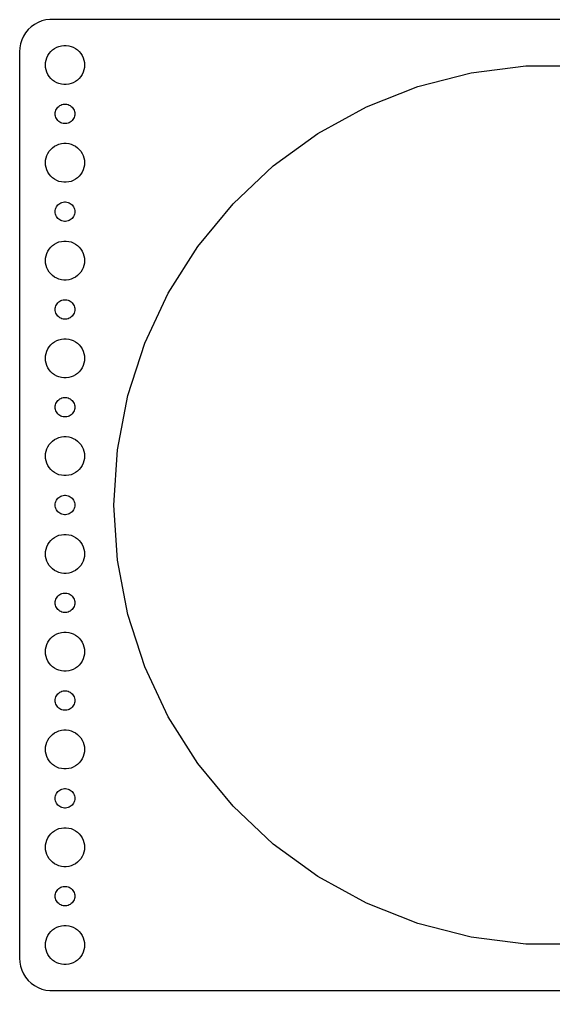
# Model space of a CAD drawing. Header units: metres. Extents: x -82 to 82, y -74 to 74.
# Drawn here: x -82 to 0, y -74.5 to 74.5 of the extents above; entities that cross this region are included whole.
import ezdxf

# ---------------------------------------------------------------- set-up
doc = ezdxf.new("R2010")
doc.units = ezdxf.units.M

msp = doc.modelspace()

# ---------------------------------------------------------------- linework, layer by layer
for p, q in [((-80.1871, 73.3526), (-80.6448, 72.9227)), ((-79.6791, 73.7216), (-80.1871, 73.3526)), ((-79.1289, 74.0241), (-79.6791, 73.7216)), ((-78.5451, 74.2553), (-79.1289, 74.0241)), ((-77.9369, 74.4114), (-78.5451, 74.2553)), ((-77.3139, 74.4901), (-77.9369, 74.4114)), ((77.3139, 74.4901), (-77.3139, 74.4901)), ((-81.3815, 71.9088), (-81.6489, 71.3406)), ((-81.0451, 72.4389), (-81.3815, 71.9088)), ((-80.6448, 72.9227), (-81.0451, 72.4389)), ((-81.9606, 70.1267), (-82, 69.5)), ((-81.8429, 70.7434), (-81.9606, 70.1267)), ((-81.6489, 71.3406), (-81.8429, 70.7434)), ((-76.9123, 69.8115), (-76.6075, 70.033)), ((-76.6075, 70.033), (-76.2773, 70.2145)), ((-76.2773, 70.2145), (-75.927, 70.3532)), ((-75.927, 70.3532), (-75.5621, 70.4469)), ((-75.5621, 70.4469), (-75.1884, 70.4941)), ((-75.1884, 70.4941), (-74.8116, 70.4941)), ((-74.8116, 70.4941), (-74.4379, 70.4469)), ((-74.4379, 70.4469), (-74.073, 70.3532)), ((-74.073, 70.3532), (-73.7227, 70.2145)), ((-73.7227, 70.2145), (-73.3925, 70.033)), ((-73.3925, 70.033), (-73.0877, 69.8115)), ((-82, 69.5), (-82, -69.5)), ((-77.9057, 68.2461), (-77.7893, 68.6044)), ((-77.7893, 68.6044), (-77.6289, 68.9453)), ((-77.6289, 68.9453), (-77.427, 69.2634)), ((-77.427, 69.2634), (-77.1869, 69.5536)), ((-77.1869, 69.5536), (-76.9123, 69.8115)), ((-73.0877, 69.8115), (-72.8131, 69.5536)), ((-72.8131, 69.5536), (-72.573, 69.2634)), ((-72.573, 69.2634), (-72.3711, 68.9453)), ((-72.3711, 68.9453), (-72.2107, 68.6044)), ((-72.2107, 68.6044), (-72.0943, 68.2461)), ((-78, 67.5), (-77.9763, 67.876)), ((-77.9763, 67.124), (-78, 67.5)), ((-77.9763, 67.876), (-77.9057, 68.2461)), ((-77.9057, 66.7539), (-77.9763, 67.124)), ((-72.0943, 68.2461), (-72.0237, 67.876)), ((-72.0237, 67.124), (-72.0943, 66.7539)), ((-72.0237, 67.876), (-72, 67.5)), ((-72, 67.5), (-72.0237, 67.124)), ((-12.6482, 66.3044), (-4.23836, 67.3668)), ((-4.23836, 67.3668), (4.23836, 67.3668)), ((-77.7893, 66.3956), (-77.9057, 66.7539)), ((-77.6289, 66.0547), (-77.7893, 66.3956)), ((-77.427, 65.7366), (-77.6289, 66.0547)), ((-77.1869, 65.4464), (-77.427, 65.7366)), ((-72.573, 65.7366), (-72.8131, 65.4464)), ((-72.3711, 66.0547), (-72.573, 65.7366)), ((-72.2107, 66.3956), (-72.3711, 66.0547)), ((-72.0943, 66.7539), (-72.2107, 66.3956)), ((-20.8586, 64.1963), (-12.6482, 66.3044)), ((-76.9123, 65.1885), (-77.1869, 65.4464)), ((-76.6075, 64.967), (-76.9123, 65.1885)), ((-76.2773, 64.7855), (-76.6075, 64.967)), ((-75.927, 64.6468), (-76.2773, 64.7855)), ((-75.5621, 64.5531), (-75.927, 64.6468)), ((-75.1884, 64.5059), (-75.5621, 64.5531)), ((-74.8116, 64.5059), (-75.1884, 64.5059)), ((-74.4379, 64.5531), (-74.8116, 64.5059)), ((-74.073, 64.6468), (-74.4379, 64.5531)), ((-73.7227, 64.7855), (-74.073, 64.6468)), ((-73.3925, 64.967), (-73.7227, 64.7855)), ((-73.0877, 65.1885), (-73.3925, 64.967)), ((-72.8131, 65.4464), (-73.0877, 65.1885)), ((-28.7401, 61.0758), (-20.8586, 64.1963)), ((-76.0934, 61.0268), (-75.9561, 61.1558)), ((-75.9561, 61.1558), (-75.8037, 61.2665)), ((-75.8037, 61.2665), (-75.6387, 61.3572)), ((-75.6387, 61.3572), (-75.4635, 61.4266)), ((-75.4635, 61.4266), (-75.2811, 61.4734)), ((-75.2811, 61.4734), (-75.0942, 61.497)), ((-75.0942, 61.497), (-74.9058, 61.497)), ((-74.9058, 61.497), (-74.7189, 61.4734)), ((-74.7189, 61.4734), (-74.5365, 61.4266)), ((-74.5365, 61.4266), (-74.3613, 61.3572)), ((-74.3613, 61.3572), (-74.1963, 61.2665)), ((-74.1963, 61.2665), (-74.0439, 61.1558)), ((-74.0439, 61.1558), (-73.9065, 61.0268)), ((-76.5, 60), (-76.4882, 60.188)), ((-76.4882, 59.812), (-76.5, 60)), ((-76.4882, 60.188), (-76.4529, 60.373)), ((-76.4529, 59.627), (-76.4882, 59.812)), ((-76.4529, 60.373), (-76.3947, 60.5522)), ((-76.3947, 59.4478), (-76.4529, 59.627)), ((-76.3947, 60.5522), (-76.3145, 60.7226)), ((-76.3145, 60.7226), (-76.2135, 60.8817)), ((-76.2135, 60.8817), (-76.0934, 61.0268)), ((-73.9065, 61.0268), (-73.7865, 60.8817)), ((-73.7865, 60.8817), (-73.6855, 60.7226)), ((-73.6855, 60.7226), (-73.6053, 60.5522)), ((-73.6053, 60.5522), (-73.5471, 60.373)), ((-73.5471, 59.627), (-73.6053, 59.4478)), ((-73.5471, 60.373), (-73.5118, 60.188)), ((-73.5118, 59.812), (-73.5471, 59.627)), ((-73.5118, 60.188), (-73.5, 60)), ((-73.5, 60), (-73.5118, 59.812)), ((-36.1683, 56.9921), (-28.7401, 61.0758)), ((-76.3145, 59.2774), (-76.3947, 59.4478)), ((-76.2135, 59.1183), (-76.3145, 59.2774)), ((-76.0934, 58.9732), (-76.2135, 59.1183)), ((-75.9561, 58.8442), (-76.0934, 58.9732)), ((-75.8037, 58.7335), (-75.9561, 58.8442)), ((-75.6387, 58.6428), (-75.8037, 58.7335)), ((-75.4635, 58.5734), (-75.6387, 58.6428)), ((-75.2811, 58.5266), (-75.4635, 58.5734)), ((-75.0942, 58.503), (-75.2811, 58.5266)), ((-74.9058, 58.503), (-75.0942, 58.503)), ((-74.7189, 58.5266), (-74.9058, 58.503)), ((-74.5365, 58.5734), (-74.7189, 58.5266)), ((-74.3613, 58.6428), (-74.5365, 58.5734)), ((-74.1963, 58.7335), (-74.3613, 58.6428)), ((-74.0439, 58.8442), (-74.1963, 58.7335)), ((-73.9065, 58.9732), (-74.0439, 58.8442)), ((-73.7865, 59.1183), (-73.9065, 58.9732)), ((-73.6855, 59.2774), (-73.7865, 59.1183)), ((-73.6053, 59.4478), (-73.6855, 59.2774)), ((-43.0261, 52.0096), (-36.1683, 56.9921)), ((-76.6075, 55.033), (-76.2773, 55.2145)), ((-76.2773, 55.2145), (-75.927, 55.3532)), ((-75.927, 55.3532), (-75.5621, 55.4469)), ((-75.5621, 55.4469), (-75.1884, 55.4941)), ((-75.1884, 55.4941), (-74.8116, 55.4941)), ((-74.8116, 55.4941), (-74.4379, 55.4469)), ((-74.4379, 55.4469), (-74.073, 55.3532)), ((-74.073, 55.3532), (-73.7227, 55.2145)), ((-73.7227, 55.2145), (-73.3925, 55.033)), ((-77.7893, 53.6044), (-77.6289, 53.9453)), ((-77.6289, 53.9453), (-77.427, 54.2634)), ((-77.427, 54.2634), (-77.1869, 54.5536)), ((-77.1869, 54.5536), (-76.9123, 54.8115)), ((-76.9123, 54.8115), (-76.6075, 55.033)), ((-73.3925, 55.033), (-73.0877, 54.8115)), ((-73.0877, 54.8115), (-72.8131, 54.5536)), ((-72.8131, 54.5536), (-72.573, 54.2634)), ((-72.573, 54.2634), (-72.3711, 53.9453)), ((-72.3711, 53.9453), (-72.2107, 53.6044)), ((-78, 52.5), (-77.9763, 52.876)), ((-77.9763, 52.124), (-78, 52.5)), ((-77.9763, 52.876), (-77.9057, 53.2461)), ((-77.9057, 53.2461), (-77.7893, 53.6044)), ((-72.2107, 53.6044), (-72.0943, 53.2461)), ((-72.0943, 53.2461), (-72.0237, 52.876)), ((-72.0237, 52.876), (-72, 52.5)), ((-72, 52.5), (-72.0237, 52.124)), ((-77.9057, 51.7539), (-77.9763, 52.124)), ((-77.7893, 51.3956), (-77.9057, 51.7539)), ((-77.6289, 51.0547), (-77.7893, 51.3956)), ((-77.427, 50.7366), (-77.6289, 51.0547)), ((-77.1869, 50.4464), (-77.427, 50.7366)), ((-72.573, 50.7366), (-72.8131, 50.4464)), ((-72.3711, 51.0547), (-72.573, 50.7366)), ((-72.2107, 51.3956), (-72.3711, 51.0547)), ((-72.0943, 51.7539), (-72.2107, 51.3956)), ((-72.0237, 52.124), (-72.0943, 51.7539)), ((-49.2054, 46.2069), (-43.0261, 52.0096)), ((-76.9123, 50.1885), (-77.1869, 50.4464)), ((-76.6075, 49.967), (-76.9123, 50.1885)), ((-76.2773, 49.7855), (-76.6075, 49.967)), ((-75.927, 49.6468), (-76.2773, 49.7855)), ((-75.5621, 49.5531), (-75.927, 49.6468)), ((-75.1884, 49.5059), (-75.5621, 49.5531)), ((-74.8116, 49.5059), (-75.1884, 49.5059)), ((-74.4379, 49.5531), (-74.8116, 49.5059)), ((-74.073, 49.6468), (-74.4379, 49.5531)), ((-73.7227, 49.7855), (-74.073, 49.6468)), ((-73.3925, 49.967), (-73.7227, 49.7855)), ((-73.0877, 50.1885), (-73.3925, 49.967)), ((-72.8131, 50.4464), (-73.0877, 50.1885)), ((-75.9561, 46.1558), (-75.8037, 46.2665)), ((-75.8037, 46.2665), (-75.6387, 46.3572)), ((-75.6387, 46.3572), (-75.4635, 46.4266)), ((-75.4635, 46.4266), (-75.2811, 46.4734)), ((-75.2811, 46.4734), (-75.0942, 46.497)), ((-75.0942, 46.497), (-74.9058, 46.497)), ((-74.9058, 46.497), (-74.7189, 46.4734)), ((-74.7189, 46.4734), (-74.5365, 46.4266)), ((-74.5365, 46.4266), (-74.3613, 46.3572)), ((-74.3613, 46.3572), (-74.1963, 46.2665)), ((-74.1963, 46.2665), (-74.0439, 46.1558)), ((-54.6086, 39.6755), (-49.2054, 46.2069)), ((-76.5, 45), (-76.4882, 45.188)), ((-76.4882, 44.812), (-76.5, 45)), ((-76.4882, 45.188), (-76.4529, 45.373)), ((-76.4529, 44.627), (-76.4882, 44.812)), ((-76.4529, 45.373), (-76.3947, 45.5522)), ((-76.3947, 45.5522), (-76.3145, 45.7226)), ((-76.3145, 45.7226), (-76.2135, 45.8817)), ((-76.2135, 45.8817), (-76.0934, 46.0268)), ((-76.0934, 46.0268), (-75.9561, 46.1558)), ((-74.0439, 46.1558), (-73.9065, 46.0268)), ((-73.9065, 46.0268), (-73.7865, 45.8817)), ((-73.7865, 45.8817), (-73.6855, 45.7226)), ((-73.6855, 45.7226), (-73.6053, 45.5522)), ((-73.6053, 45.5522), (-73.5471, 45.373)), ((-73.5471, 45.373), (-73.5118, 45.188)), ((-73.5118, 44.812), (-73.5471, 44.627)), ((-73.5118, 45.188), (-73.5, 45)), ((-73.5, 45), (-73.5118, 44.812)), ((-76.3947, 44.4478), (-76.4529, 44.627)), ((-76.3145, 44.2774), (-76.3947, 44.4478)), ((-76.2135, 44.1183), (-76.3145, 44.2774)), ((-76.0934, 43.9732), (-76.2135, 44.1183)), ((-75.9561, 43.8442), (-76.0934, 43.9732)), ((-75.8037, 43.7335), (-75.9561, 43.8442)), ((-75.6387, 43.6428), (-75.8037, 43.7335)), ((-75.4635, 43.5734), (-75.6387, 43.6428)), ((-75.2811, 43.5266), (-75.4635, 43.5734)), ((-75.0942, 43.503), (-75.2811, 43.5266)), ((-74.9058, 43.503), (-75.0942, 43.503)), ((-74.7189, 43.5266), (-74.9058, 43.503)), ((-74.5365, 43.5734), (-74.7189, 43.5266)), ((-74.3613, 43.6428), (-74.5365, 43.5734)), ((-74.1963, 43.7335), (-74.3613, 43.6428)), ((-74.0439, 43.8442), (-74.1963, 43.7335)), ((-73.9065, 43.9732), (-74.0439, 43.8442)), ((-73.7865, 44.1183), (-73.9065, 43.9732)), ((-73.6855, 44.2774), (-73.7865, 44.1183)), ((-73.6053, 44.4478), (-73.6855, 44.2774)), ((-73.5471, 44.627), (-73.6053, 44.4478)), ((-76.2773, 40.2145), (-75.927, 40.3532)), ((-75.927, 40.3532), (-75.5621, 40.4469)), ((-75.5621, 40.4469), (-75.1884, 40.4941)), ((-75.1884, 40.4941), (-74.8116, 40.4941)), ((-74.8116, 40.4941), (-74.4379, 40.4469)), ((-74.4379, 40.4469), (-74.073, 40.3532)), ((-74.073, 40.3532), (-73.7227, 40.2145)), ((-77.7893, 38.6044), (-77.6289, 38.9453)), ((-77.6289, 38.9453), (-77.427, 39.2634)), ((-77.427, 39.2634), (-77.1869, 39.5536)), ((-77.1869, 39.5536), (-76.9123, 39.8115)), ((-76.9123, 39.8115), (-76.6075, 40.033)), ((-76.6075, 40.033), (-76.2773, 40.2145)), ((-73.7227, 40.2145), (-73.3925, 40.033)), ((-73.3925, 40.033), (-73.0877, 39.8115)), ((-73.0877, 39.8115), (-72.8131, 39.5536)), ((-72.8131, 39.5536), (-72.573, 39.2634)), ((-72.573, 39.2634), (-72.3711, 38.9453)), ((-72.3711, 38.9453), (-72.2107, 38.6044)), ((-59.1507, 32.5184), (-54.6086, 39.6755)), ((-78, 37.5), (-77.9763, 37.876)), ((-77.9763, 37.124), (-78, 37.5)), ((-77.9763, 37.876), (-77.9057, 38.2461)), ((-77.9057, 38.2461), (-77.7893, 38.6044)), ((-72.2107, 38.6044), (-72.0943, 38.2461)), ((-72.0943, 38.2461), (-72.0237, 37.876)), ((-72.0237, 37.876), (-72, 37.5)), ((-72, 37.5), (-72.0237, 37.124)), ((-77.9057, 36.7539), (-77.9763, 37.124)), ((-77.7893, 36.3956), (-77.9057, 36.7539)), ((-77.6289, 36.0547), (-77.7893, 36.3956)), ((-77.427, 35.7366), (-77.6289, 36.0547)), ((-72.3711, 36.0547), (-72.573, 35.7366)), ((-72.2107, 36.3956), (-72.3711, 36.0547)), ((-72.0943, 36.7539), (-72.2107, 36.3956)), ((-72.0237, 37.124), (-72.0943, 36.7539)), ((-77.1869, 35.4464), (-77.427, 35.7366)), ((-76.9123, 35.1885), (-77.1869, 35.4464)), ((-76.6075, 34.967), (-76.9123, 35.1885)), ((-76.2773, 34.7855), (-76.6075, 34.967)), ((-75.927, 34.6468), (-76.2773, 34.7855)), ((-75.5621, 34.5531), (-75.927, 34.6468)), ((-75.1884, 34.5059), (-75.5621, 34.5531)), ((-74.8116, 34.5059), (-75.1884, 34.5059)), ((-74.4379, 34.5531), (-74.8116, 34.5059)), ((-74.073, 34.6468), (-74.4379, 34.5531)), ((-73.7227, 34.7855), (-74.073, 34.6468)), ((-73.3925, 34.967), (-73.7227, 34.7855)), ((-73.0877, 35.1885), (-73.3925, 34.967)), ((-72.8131, 35.4464), (-73.0877, 35.1885)), ((-72.573, 35.7366), (-72.8131, 35.4464)), ((-75.8037, 31.2665), (-75.6387, 31.3572)), ((-75.6387, 31.3572), (-75.4635, 31.4266)), ((-75.4635, 31.4266), (-75.2811, 31.4734)), ((-75.2811, 31.4734), (-75.0942, 31.497)), ((-75.0942, 31.497), (-74.9058, 31.497)), ((-74.9058, 31.497), (-74.7189, 31.4734)), ((-74.7189, 31.4734), (-74.5365, 31.4266)), ((-74.5365, 31.4266), (-74.3613, 31.3572)), ((-74.3613, 31.3572), (-74.1963, 31.2665)), ((-62.7599, 24.8484), (-59.1507, 32.5184)), ((-76.5, 30), (-76.4882, 30.188)), ((-76.4882, 29.812), (-76.5, 30)), ((-76.4882, 30.188), (-76.4529, 30.373)), ((-76.4529, 29.627), (-76.4882, 29.812)), ((-76.4529, 30.373), (-76.3947, 30.5522)), ((-76.3947, 30.5522), (-76.3145, 30.7226)), ((-76.3145, 30.7226), (-76.2135, 30.8817)), ((-76.2135, 30.8817), (-76.0934, 31.0268)), ((-76.0934, 31.0268), (-75.9561, 31.1558)), ((-75.9561, 31.1558), (-75.8037, 31.2665)), ((-74.1963, 31.2665), (-74.0439, 31.1558)), ((-74.0439, 31.1558), (-73.9065, 31.0268)), ((-73.9065, 31.0268), (-73.7865, 30.8817)), ((-73.7865, 30.8817), (-73.6855, 30.7226)), ((-73.6855, 30.7226), (-73.6053, 30.5522)), ((-73.6053, 30.5522), (-73.5471, 30.373)), ((-73.5471, 30.373), (-73.5118, 30.188)), ((-73.5118, 29.812), (-73.5471, 29.627)), ((-73.5118, 30.188), (-73.5, 30)), ((-73.5, 30), (-73.5118, 29.812)), ((-76.3947, 29.4478), (-76.4529, 29.627)), ((-76.3145, 29.2774), (-76.3947, 29.4478)), ((-76.2135, 29.1183), (-76.3145, 29.2774)), ((-76.0934, 28.9732), (-76.2135, 29.1183)), ((-75.9561, 28.8442), (-76.0934, 28.9732)), ((-75.8037, 28.7335), (-75.9561, 28.8442)), ((-75.6387, 28.6427), (-75.8037, 28.7335)), ((-75.4635, 28.5734), (-75.6387, 28.6427)), ((-75.2811, 28.5266), (-75.4635, 28.5734)), ((-75.0942, 28.503), (-75.2811, 28.5266)), ((-74.9058, 28.503), (-75.0942, 28.503)), ((-74.7189, 28.5266), (-74.9058, 28.503)), ((-74.5365, 28.5734), (-74.7189, 28.5266)), ((-74.3613, 28.6427), (-74.5365, 28.5734)), ((-74.1963, 28.7335), (-74.3613, 28.6427)), ((-74.0439, 28.8442), (-74.1963, 28.7335)), ((-73.9065, 28.9732), (-74.0439, 28.8442)), ((-73.7865, 29.1183), (-73.9065, 28.9732)), ((-73.6855, 29.2774), (-73.7865, 29.1183)), ((-73.6053, 29.4478), (-73.6855, 29.2774)), ((-73.5471, 29.627), (-73.6053, 29.4478)), ((-76.2773, 25.2145), (-75.927, 25.3532)), ((-75.927, 25.3532), (-75.5621, 25.4469)), ((-75.5621, 25.4469), (-75.1884, 25.4941)), ((-75.1884, 25.4941), (-74.8116, 25.4941)), ((-74.8116, 25.4941), (-74.4379, 25.4469)), ((-74.4379, 25.4469), (-74.073, 25.3532)), ((-74.073, 25.3532), (-73.7227, 25.2145)), ((-77.7893, 23.6044), (-77.6289, 23.9453)), ((-77.6289, 23.9453), (-77.427, 24.2634)), ((-77.427, 24.2634), (-77.1869, 24.5536)), ((-77.1869, 24.5536), (-76.9123, 24.8115)), ((-76.9123, 24.8115), (-76.6075, 25.033)), ((-76.6075, 25.033), (-76.2773, 25.2145)), ((-73.7227, 25.2145), (-73.3925, 25.033)), ((-73.3925, 25.033), (-73.0877, 24.8115)), ((-73.0877, 24.8115), (-72.8131, 24.5536)), ((-72.8131, 24.5536), (-72.573, 24.2634)), ((-72.573, 24.2634), (-72.3711, 23.9453)), ((-72.3711, 23.9453), (-72.2107, 23.6044)), ((-65.3794, 16.7866), (-62.7599, 24.8484)), ((-78, 22.5), (-77.9763, 22.876)), ((-77.9763, 22.124), (-78, 22.5)), ((-77.9763, 22.876), (-77.9057, 23.2461)), ((-77.9057, 23.2461), (-77.7893, 23.6044)), ((-72.2107, 23.6044), (-72.0943, 23.2461)), ((-72.0943, 23.2461), (-72.0237, 22.876)), ((-72.0237, 22.876), (-72, 22.5)), ((-72, 22.5), (-72.0237, 22.124)), ((-77.9057, 21.7539), (-77.9763, 22.124)), ((-77.7893, 21.3956), (-77.9057, 21.7539)), ((-77.6289, 21.0547), (-77.7893, 21.3956)), ((-77.427, 20.7366), (-77.6289, 21.0547)), ((-72.3711, 21.0547), (-72.573, 20.7366)), ((-72.2107, 21.3956), (-72.3711, 21.0547)), ((-72.0943, 21.7539), (-72.2107, 21.3956)), ((-72.0237, 22.124), (-72.0943, 21.7539)), ((-77.1869, 20.4464), (-77.427, 20.7366)), ((-76.9123, 20.1884), (-77.1869, 20.4464)), ((-76.6075, 19.967), (-76.9123, 20.1884)), ((-76.2773, 19.7855), (-76.6075, 19.967)), ((-75.927, 19.6468), (-76.2773, 19.7855)), ((-75.5621, 19.5531), (-75.927, 19.6468)), ((-75.1884, 19.5059), (-75.5621, 19.5531)), ((-74.8116, 19.5059), (-75.1884, 19.5059)), ((-74.4379, 19.5531), (-74.8116, 19.5059)), ((-74.073, 19.6468), (-74.4379, 19.5531)), ((-73.7227, 19.7855), (-74.073, 19.6468)), ((-73.3925, 19.967), (-73.7227, 19.7855)), ((-73.0877, 20.1884), (-73.3925, 19.967)), ((-72.8131, 20.4464), (-73.0877, 20.1884)), ((-72.573, 20.7366), (-72.8131, 20.4464)), ((-75.6387, 16.3572), (-75.4635, 16.4266)), ((-75.4635, 16.4266), (-75.2811, 16.4734)), ((-75.2811, 16.4734), (-75.0942, 16.497)), ((-75.0942, 16.497), (-74.9058, 16.497)), ((-74.9058, 16.497), (-74.7189, 16.4734)), ((-74.7189, 16.4734), (-74.5365, 16.4266)), ((-74.5365, 16.4266), (-74.3613, 16.3572)), ((-66.9677, 8.45999), (-65.3794, 16.7866)), ((-76.5, 15), (-76.4882, 15.188)), ((-76.4882, 14.812), (-76.5, 15)), ((-76.4882, 15.188), (-76.4529, 15.373)), ((-76.4529, 15.373), (-76.3947, 15.5522)), ((-76.3947, 15.5522), (-76.3145, 15.7226)), ((-76.3145, 15.7226), (-76.2135, 15.8817)), ((-76.2135, 15.8817), (-76.0934, 16.0268)), ((-76.0934, 16.0268), (-75.9561, 16.1558)), ((-75.9561, 16.1558), (-75.8037, 16.2665)), ((-75.8037, 16.2665), (-75.6387, 16.3572)), ((-74.3613, 16.3572), (-74.1963, 16.2665)), ((-74.1963, 16.2665), (-74.0439, 16.1558)), ((-74.0439, 16.1558), (-73.9065, 16.0268)), ((-73.9065, 16.0268), (-73.7865, 15.8817)), ((-73.7865, 15.8817), (-73.6855, 15.7226)), ((-73.6855, 15.7226), (-73.6053, 15.5522)), ((-73.6053, 15.5522), (-73.5471, 15.373)), ((-73.5471, 15.373), (-73.5118, 15.188)), ((-73.5118, 15.188), (-73.5, 15)), ((-73.5, 15), (-73.5118, 14.812)), ((-76.4529, 14.627), (-76.4882, 14.812)), ((-76.3947, 14.4478), (-76.4529, 14.627)), ((-76.3145, 14.2774), (-76.3947, 14.4478)), ((-76.2135, 14.1183), (-76.3145, 14.2774)), ((-76.0934, 13.9732), (-76.2135, 14.1183)), ((-75.9561, 13.8442), (-76.0934, 13.9732)), ((-75.8037, 13.7335), (-75.9561, 13.8442)), ((-75.6387, 13.6427), (-75.8037, 13.7335)), ((-75.4635, 13.5734), (-75.6387, 13.6427)), ((-75.2811, 13.5266), (-75.4635, 13.5734)), ((-75.0942, 13.5029), (-75.2811, 13.5266)), ((-74.9058, 13.5029), (-75.0942, 13.5029)), ((-74.7189, 13.5266), (-74.9058, 13.5029)), ((-74.5365, 13.5734), (-74.7189, 13.5266)), ((-74.3613, 13.6427), (-74.5365, 13.5734)), ((-74.1963, 13.7335), (-74.3613, 13.6427)), ((-74.0439, 13.8442), (-74.1963, 13.7335)), ((-73.9065, 13.9732), (-74.0439, 13.8442)), ((-73.7865, 14.1183), (-73.9065, 13.9732)), ((-73.6855, 14.2774), (-73.7865, 14.1183)), ((-73.6053, 14.4478), (-73.6855, 14.2774)), ((-73.5471, 14.627), (-73.6053, 14.4478)), ((-73.5118, 14.812), (-73.5471, 14.627)), ((-75.927, 10.3532), (-75.5621, 10.4469)), ((-75.5621, 10.4469), (-75.1884, 10.4941)), ((-75.1884, 10.4941), (-74.8116, 10.4941)), ((-74.8116, 10.4941), (-74.4379, 10.4469)), ((-74.4379, 10.4469), (-74.073, 10.3532)), ((-77.7893, 8.60437), (-77.6289, 8.94525)), ((-77.6289, 8.94525), (-77.427, 9.26335)), ((-77.427, 9.26335), (-77.1869, 9.55363)), ((-77.1869, 9.55363), (-76.9123, 9.81154)), ((-76.9123, 9.81154), (-76.6075, 10.033)), ((-76.6075, 10.033), (-76.2773, 10.2145)), ((-76.2773, 10.2145), (-75.927, 10.3532)), ((-74.073, 10.3532), (-73.7227, 10.2145)), ((-73.7227, 10.2145), (-73.3925, 10.033)), ((-73.3925, 10.033), (-73.0877, 9.81154)), ((-73.0877, 9.81154), (-72.8131, 9.55363)), ((-72.8131, 9.55363), (-72.573, 9.26335)), ((-72.573, 9.26335), (-72.3711, 8.94525)), ((-72.3711, 8.94525), (-72.2107, 8.60437)), ((-78, 7.5), (-77.9763, 7.87599)), ((-77.9763, 7.12399), (-78, 7.5)), ((-77.9763, 7.87599), (-77.9057, 8.24606)), ((-77.9057, 8.24606), (-77.7893, 8.60437)), ((-72.2107, 8.60437), (-72.0943, 8.24606)), ((-72.0943, 8.24606), (-72.0237, 7.87599)), ((-72.0237, 7.87599), (-72, 7.5)), ((-72, 7.5), (-72.0237, 7.12399)), ((-67.5, 0), (-66.9677, 8.45999)), ((-77.9057, 6.75392), (-77.9763, 7.12399)), ((-77.7893, 6.39561), (-77.9057, 6.75392)), ((-77.6289, 6.05473), (-77.7893, 6.39561)), ((-77.427, 5.73663), (-77.6289, 6.05473)), ((-72.3711, 6.05473), (-72.573, 5.73663)), ((-72.2107, 6.39561), (-72.3711, 6.05473)), ((-72.0943, 6.75392), (-72.2107, 6.39561)), ((-72.0237, 7.12399), (-72.0943, 6.75392)), ((-77.1869, 5.44635), (-77.427, 5.73663)), ((-76.9123, 5.18845), (-77.1869, 5.44635)), ((-76.6075, 4.96701), (-76.9123, 5.18845)), ((-76.2773, 4.78551), (-76.6075, 4.96701)), ((-75.927, 4.64682), (-76.2773, 4.78551)), ((-75.5621, 4.55313), (-75.927, 4.64682)), ((-75.1884, 4.50591), (-75.5621, 4.55313)), ((-74.8116, 4.50591), (-75.1884, 4.50591)), ((-74.4379, 4.55313), (-74.8116, 4.50591)), ((-74.073, 4.64682), (-74.4379, 4.55313)), ((-73.7227, 4.78551), (-74.073, 4.64682)), ((-73.3925, 4.96701), (-73.7227, 4.78551)), ((-73.0877, 5.18845), (-73.3925, 4.96701)), ((-72.8131, 5.44635), (-73.0877, 5.18845)), ((-72.573, 5.73663), (-72.8131, 5.44635)), ((-75.2811, 1.47342), (-75.0942, 1.49704)), ((-75.0942, 1.49704), (-74.9058, 1.49704)), ((-74.9058, 1.49704), (-74.7189, 1.47342)), ((-76.5, 0), (-76.4882, 0.18799)), ((-76.4882, -0.18799), (-76.5, 0)), ((-76.4882, 0.18799), (-76.4529, 0.37303)), ((-76.4529, 0.37303), (-76.3947, 0.55219)), ((-76.3947, 0.55219), (-76.3145, 0.72263)), ((-76.3145, 0.72263), (-76.2135, 0.88167)), ((-76.2135, 0.88167), (-76.0934, 1.02681)), ((-76.0934, 1.02681), (-75.9561, 1.15576)), ((-75.9561, 1.15576), (-75.8037, 1.26648)), ((-75.8037, 1.26648), (-75.6387, 1.35724)), ((-75.6387, 1.35724), (-75.4635, 1.42657)), ((-75.4635, 1.42657), (-75.2811, 1.47342)), ((-74.7189, 1.47342), (-74.5365, 1.42657)), ((-74.5365, 1.42657), (-74.3613, 1.35724)), ((-74.3613, 1.35724), (-74.1963, 1.26648)), ((-74.1963, 1.26648), (-74.0439, 1.15576)), ((-74.0439, 1.15576), (-73.9065, 1.02681)), ((-73.9065, 1.02681), (-73.7865, 0.88167)), ((-73.7865, 0.88167), (-73.6855, 0.72263)), ((-73.6855, 0.72263), (-73.6053, 0.55219)), ((-73.6053, 0.55219), (-73.5471, 0.37303)), ((-73.5471, 0.37303), (-73.5118, 0.18799)), ((-73.5118, 0.18799), (-73.5, 0)), ((-73.5, 0), (-73.5118, -0.18799)), ((-66.9677, -8.45999), (-67.5, 0)), ((-76.4529, -0.37303), (-76.4882, -0.18799)), ((-76.3947, -0.55219), (-76.4529, -0.37303)), ((-76.3145, -0.72263), (-76.3947, -0.55219)), ((-76.2135, -0.88167), (-76.3145, -0.72263)), ((-76.0934, -1.02681), (-76.2135, -0.88167)), ((-75.9561, -1.15576), (-76.0934, -1.02681)), ((-75.8037, -1.26648), (-75.9561, -1.15576)), ((-75.6387, -1.35724), (-75.8037, -1.26648)), ((-75.4635, -1.42657), (-75.6387, -1.35724)), ((-75.2811, -1.47342), (-75.4635, -1.42657)), ((-75.0942, -1.49704), (-75.2811, -1.47342)), ((-74.7189, -1.47342), (-74.9058, -1.49704)), ((-74.5365, -1.42657), (-74.7189, -1.47342)), ((-74.3613, -1.35724), (-74.5365, -1.42657)), ((-74.1963, -1.26648), (-74.3613, -1.35724)), ((-74.0439, -1.15576), (-74.1963, -1.26648)), ((-73.9065, -1.02681), (-74.0439, -1.15576)), ((-73.7865, -0.88167), (-73.9065, -1.02681)), ((-73.6855, -0.72263), (-73.7865, -0.88167)), ((-73.6053, -0.55219), (-73.6855, -0.72263)), ((-73.5471, -0.37303), (-73.6053, -0.55219)), ((-73.5118, -0.18799), (-73.5471, -0.37303)), ((-74.9058, -1.49704), (-75.0942, -1.49704)), ((-77.6289, -6.05473), (-77.427, -5.73663)), ((-77.427, -5.73663), (-77.1869, -5.44635)), ((-77.1869, -5.44635), (-76.9123, -5.18845)), ((-76.9123, -5.18845), (-76.6075, -4.96701)), ((-76.6075, -4.96701), (-76.2773, -4.78551)), ((-76.2773, -4.78551), (-75.927, -4.64682)), ((-75.927, -4.64682), (-75.5621, -4.55313)), ((-75.5621, -4.55313), (-75.1884, -4.50591)), ((-75.1884, -4.50591), (-74.8116, -4.50591)), ((-74.8116, -4.50591), (-74.4379, -4.55313)), ((-74.4379, -4.55313), (-74.073, -4.64682)), ((-74.073, -4.64682), (-73.7227, -4.78551)), ((-73.7227, -4.78551), (-73.3925, -4.96701)), ((-73.3925, -4.96701), (-73.0877, -5.18845)), ((-73.0877, -5.18845), (-72.8131, -5.44635)), ((-72.8131, -5.44635), (-72.573, -5.73663)), ((-72.573, -5.73663), (-72.3711, -6.05473)), ((-78, -7.5), (-77.9763, -7.12399)), ((-77.9763, -7.12399), (-77.9057, -6.75392)), ((-77.9057, -6.75392), (-77.7893, -6.39561)), ((-77.7893, -6.39561), (-77.6289, -6.05473)), ((-72.3711, -6.05473), (-72.2107, -6.39561)), ((-72.2107, -6.39561), (-72.0943, -6.75392)), ((-72.0943, -6.75392), (-72.0237, -7.12399)), ((-72.0237, -7.12399), (-72, -7.5)), ((-77.9763, -7.87599), (-78, -7.5)), ((-77.9057, -8.24606), (-77.9763, -7.87599)), ((-77.7893, -8.60437), (-77.9057, -8.24606)), ((-77.6289, -8.94525), (-77.7893, -8.60437)), ((-72.2107, -8.60437), (-72.3711, -8.94525)), ((-72.0943, -8.24606), (-72.2107, -8.60437)), ((-72.0237, -7.87599), (-72.0943, -8.24606)), ((-72, -7.5), (-72.0237, -7.87599)), ((-65.3794, -16.7866), (-66.9677, -8.45999)), ((-77.427, -9.26335), (-77.6289, -8.94525)), ((-77.1869, -9.55363), (-77.427, -9.26335)), ((-76.9123, -9.81154), (-77.1869, -9.55363)), ((-76.6075, -10.033), (-76.9123, -9.81154)), ((-76.2773, -10.2145), (-76.6075, -10.033)), ((-75.927, -10.3532), (-76.2773, -10.2145)), ((-75.5621, -10.4469), (-75.927, -10.3532)), ((-74.073, -10.3532), (-74.4379, -10.4469)), ((-73.7227, -10.2145), (-74.073, -10.3532)), ((-73.3925, -10.033), (-73.7227, -10.2145)), ((-73.0877, -9.81154), (-73.3925, -10.033)), ((-72.8131, -9.55363), (-73.0877, -9.81154)), ((-72.573, -9.26335), (-72.8131, -9.55363)), ((-72.3711, -8.94525), (-72.573, -9.26335)), ((-75.1884, -10.4941), (-75.5621, -10.4469)), ((-74.8116, -10.4941), (-75.1884, -10.4941)), ((-74.4379, -10.4469), (-74.8116, -10.4941)), ((-76.5, -15), (-76.4882, -14.812)), ((-76.4882, -14.812), (-76.4529, -14.627)), ((-76.4529, -14.627), (-76.3947, -14.4478)), ((-76.3947, -14.4478), (-76.3145, -14.2774)), ((-76.3145, -14.2774), (-76.2135, -14.1183)), ((-76.2135, -14.1183), (-76.0934, -13.9732)), ((-76.0934, -13.9732), (-75.9561, -13.8442)), ((-75.9561, -13.8442), (-75.8037, -13.7335)), ((-75.8037, -13.7335), (-75.6387, -13.6427)), ((-75.6387, -13.6427), (-75.4635, -13.5734)), ((-75.4635, -13.5734), (-75.2811, -13.5266)), ((-75.2811, -13.5266), (-75.0942, -13.5029)), ((-75.0942, -13.5029), (-74.9058, -13.5029)), ((-74.9058, -13.5029), (-74.7189, -13.5266)), ((-74.7189, -13.5266), (-74.5365, -13.5734)), ((-74.5365, -13.5734), (-74.3613, -13.6427)), ((-74.3613, -13.6427), (-74.1963, -13.7335)), ((-74.1963, -13.7335), (-74.0439, -13.8442)), ((-74.0439, -13.8442), (-73.9065, -13.9732)), ((-73.9065, -13.9732), (-73.7865, -14.1183)), ((-73.7865, -14.1183), (-73.6855, -14.2774)), ((-73.6855, -14.2774), (-73.6053, -14.4478)), ((-73.6053, -14.4478), (-73.5471, -14.627)), ((-73.5471, -14.627), (-73.5118, -14.812)), ((-73.5118, -14.812), (-73.5, -15)), ((-76.4882, -15.188), (-76.5, -15)), ((-76.4529, -15.373), (-76.4882, -15.188)), ((-76.3947, -15.5522), (-76.4529, -15.373)), ((-76.3145, -15.7226), (-76.3947, -15.5522)), ((-76.2135, -15.8817), (-76.3145, -15.7226)), ((-76.0934, -16.0268), (-76.2135, -15.8817)), ((-75.9561, -16.1558), (-76.0934, -16.0268)), ((-75.8037, -16.2665), (-75.9561, -16.1558)), ((-75.6387, -16.3572), (-75.8037, -16.2665)), ((-75.4635, -16.4266), (-75.6387, -16.3572)), ((-74.3613, -16.3572), (-74.5365, -16.4266)), ((-74.1963, -16.2665), (-74.3613, -16.3572)), ((-74.0439, -16.1558), (-74.1963, -16.2665)), ((-73.9065, -16.0268), (-74.0439, -16.1558)), ((-73.7865, -15.8817), (-73.9065, -16.0268)), ((-73.6855, -15.7226), (-73.7865, -15.8817)), ((-73.6053, -15.5522), (-73.6855, -15.7226)), ((-73.5471, -15.373), (-73.6053, -15.5522)), ((-73.5118, -15.188), (-73.5471, -15.373)), ((-73.5, -15), (-73.5118, -15.188)), ((-75.2811, -16.4734), (-75.4635, -16.4266)), ((-75.0942, -16.497), (-75.2811, -16.4734)), ((-74.9058, -16.497), (-75.0942, -16.497)), ((-74.7189, -16.4734), (-74.9058, -16.497)), ((-74.5365, -16.4266), (-74.7189, -16.4734)), ((-62.7599, -24.8484), (-65.3794, -16.7866)), ((-77.6289, -21.0547), (-77.427, -20.7366)), ((-77.427, -20.7366), (-77.1869, -20.4464)), ((-77.1869, -20.4464), (-76.9123, -20.1884)), ((-76.9123, -20.1884), (-76.6075, -19.967)), ((-76.6075, -19.967), (-76.2773, -19.7855)), ((-76.2773, -19.7855), (-75.927, -19.6468)), ((-75.927, -19.6468), (-75.5621, -19.5531)), ((-75.5621, -19.5531), (-75.1884, -19.5059)), ((-75.1884, -19.5059), (-74.8116, -19.5059)), ((-74.8116, -19.5059), (-74.4379, -19.5531)), ((-74.4379, -19.5531), (-74.073, -19.6468)), ((-74.073, -19.6468), (-73.7227, -19.7855)), ((-73.7227, -19.7855), (-73.3925, -19.967)), ((-73.3925, -19.967), (-73.0877, -20.1884)), ((-73.0877, -20.1884), (-72.8131, -20.4464)), ((-72.8131, -20.4464), (-72.573, -20.7366)), ((-72.573, -20.7366), (-72.3711, -21.0547)), ((-78, -22.5), (-77.9763, -22.124)), ((-77.9763, -22.124), (-77.9057, -21.7539)), ((-77.9057, -21.7539), (-77.7893, -21.3956)), ((-77.7893, -21.3956), (-77.6289, -21.0547)), ((-72.3711, -21.0547), (-72.2107, -21.3956)), ((-72.2107, -21.3956), (-72.0943, -21.7539)), ((-72.0943, -21.7539), (-72.0237, -22.124)), ((-72.0237, -22.124), (-72, -22.5)), ((-77.9763, -22.876), (-78, -22.5)), ((-77.9057, -23.2461), (-77.9763, -22.876)), ((-77.7893, -23.6044), (-77.9057, -23.2461)), ((-77.6289, -23.9453), (-77.7893, -23.6044)), ((-72.2107, -23.6044), (-72.3711, -23.9453)), ((-72.0943, -23.2461), (-72.2107, -23.6044)), ((-72.0237, -22.876), (-72.0943, -23.2461)), ((-72, -22.5), (-72.0237, -22.876)), ((-77.427, -24.2634), (-77.6289, -23.9453)), ((-77.1869, -24.5536), (-77.427, -24.2634)), ((-76.9123, -24.8115), (-77.1869, -24.5536)), ((-76.6075, -25.033), (-76.9123, -24.8115)), ((-76.2773, -25.2145), (-76.6075, -25.033)), ((-75.927, -25.3532), (-76.2773, -25.2145)), ((-73.7227, -25.2145), (-74.073, -25.3532)), ((-73.3925, -25.033), (-73.7227, -25.2145)), ((-73.0877, -24.8115), (-73.3925, -25.033)), ((-72.8131, -24.5536), (-73.0877, -24.8115)), ((-72.573, -24.2634), (-72.8131, -24.5536)), ((-72.3711, -23.9453), (-72.573, -24.2634)), ((-59.1507, -32.5184), (-62.7599, -24.8484)), ((-75.5621, -25.4469), (-75.927, -25.3532)), ((-75.1884, -25.4941), (-75.5621, -25.4469)), ((-74.8116, -25.4941), (-75.1884, -25.4941)), ((-74.4379, -25.4469), (-74.8116, -25.4941)), ((-74.073, -25.3532), (-74.4379, -25.4469)), ((-76.4882, -29.812), (-76.4529, -29.627)), ((-76.4529, -29.627), (-76.3947, -29.4478)), ((-76.3947, -29.4478), (-76.3145, -29.2774)), ((-76.3145, -29.2774), (-76.2135, -29.1183)), ((-76.2135, -29.1183), (-76.0934, -28.9732)), ((-76.0934, -28.9732), (-75.9561, -28.8442)), ((-75.9561, -28.8442), (-75.8037, -28.7335)), ((-75.8037, -28.7335), (-75.6387, -28.6427)), ((-75.6387, -28.6427), (-75.4635, -28.5734)), ((-75.4635, -28.5734), (-75.2811, -28.5266)), ((-75.2811, -28.5266), (-75.0942, -28.503)), ((-75.0942, -28.503), (-74.9058, -28.503)), ((-74.9058, -28.503), (-74.7189, -28.5266)), ((-74.7189, -28.5266), (-74.5365, -28.5734)), ((-74.5365, -28.5734), (-74.3613, -28.6427)), ((-74.3613, -28.6427), (-74.1963, -28.7335)), ((-74.1963, -28.7335), (-74.0439, -28.8442)), ((-74.0439, -28.8442), (-73.9065, -28.9732)), ((-73.9065, -28.9732), (-73.7865, -29.1183)), ((-73.7865, -29.1183), (-73.6855, -29.2774)), ((-73.6855, -29.2774), (-73.6053, -29.4478)), ((-73.6053, -29.4478), (-73.5471, -29.627)), ((-73.5471, -29.627), (-73.5118, -29.812)), ((-76.5, -30), (-76.4882, -29.812)), ((-76.4882, -30.188), (-76.5, -30)), ((-76.4529, -30.373), (-76.4882, -30.188)), ((-76.3947, -30.5522), (-76.4529, -30.373)), ((-76.3145, -30.7226), (-76.3947, -30.5522)), ((-76.2135, -30.8817), (-76.3145, -30.7226)), ((-76.0934, -31.0268), (-76.2135, -30.8817)), ((-75.9561, -31.1558), (-76.0934, -31.0268)), ((-75.8037, -31.2665), (-75.9561, -31.1558)), ((-75.6387, -31.3572), (-75.8037, -31.2665)), ((-74.1963, -31.2665), (-74.3613, -31.3572)), ((-74.0439, -31.1558), (-74.1963, -31.2665)), ((-73.9065, -31.0268), (-74.0439, -31.1558)), ((-73.7865, -30.8817), (-73.9065, -31.0268)), ((-73.6855, -30.7226), (-73.7865, -30.8817)), ((-73.6053, -30.5522), (-73.6855, -30.7226)), ((-73.5471, -30.373), (-73.6053, -30.5522)), ((-73.5118, -30.188), (-73.5471, -30.373)), ((-73.5118, -29.812), (-73.5, -30)), ((-73.5, -30), (-73.5118, -30.188)), ((-75.4635, -31.4266), (-75.6387, -31.3572)), ((-75.2811, -31.4734), (-75.4635, -31.4266)), ((-75.0942, -31.497), (-75.2811, -31.4734)), ((-74.9058, -31.497), (-75.0942, -31.497)), ((-74.7189, -31.4734), (-74.9058, -31.497)), ((-74.5365, -31.4266), (-74.7189, -31.4734)), ((-74.3613, -31.3572), (-74.5365, -31.4266)), ((-54.6086, -39.6755), (-59.1507, -32.5184)), ((-77.6289, -36.0547), (-77.427, -35.7366)), ((-77.427, -35.7366), (-77.1869, -35.4464)), ((-77.1869, -35.4464), (-76.9123, -35.1885)), ((-76.9123, -35.1885), (-76.6075, -34.967)), ((-76.6075, -34.967), (-76.2773, -34.7855)), ((-76.2773, -34.7855), (-75.927, -34.6468)), ((-75.927, -34.6468), (-75.5621, -34.5531)), ((-75.5621, -34.5531), (-75.1884, -34.5059)), ((-75.1884, -34.5059), (-74.8116, -34.5059)), ((-74.8116, -34.5059), (-74.4379, -34.5531)), ((-74.4379, -34.5531), (-74.073, -34.6468)), ((-74.073, -34.6468), (-73.7227, -34.7855)), ((-73.7227, -34.7855), (-73.3925, -34.967)), ((-73.3925, -34.967), (-73.0877, -35.1885)), ((-73.0877, -35.1885), (-72.8131, -35.4464)), ((-72.8131, -35.4464), (-72.573, -35.7366)), ((-72.573, -35.7366), (-72.3711, -36.0547)), ((-78, -37.5), (-77.9763, -37.124)), ((-77.9763, -37.124), (-77.9057, -36.7539)), ((-77.9057, -36.7539), (-77.7893, -36.3956)), ((-77.7893, -36.3956), (-77.6289, -36.0547)), ((-72.3711, -36.0547), (-72.2107, -36.3956)), ((-72.2107, -36.3956), (-72.0943, -36.7539)), ((-72.0943, -36.7539), (-72.0237, -37.124)), ((-72.0237, -37.124), (-72, -37.5)), ((-77.9763, -37.876), (-78, -37.5)), ((-77.9057, -38.2461), (-77.9763, -37.876)), ((-77.7893, -38.6044), (-77.9057, -38.2461)), ((-77.6289, -38.9453), (-77.7893, -38.6044)), ((-72.2107, -38.6044), (-72.3711, -38.9453)), ((-72.0943, -38.2461), (-72.2107, -38.6044)), ((-72.0237, -37.876), (-72.0943, -38.2461)), ((-72, -37.5), (-72.0237, -37.876)), ((-77.427, -39.2634), (-77.6289, -38.9453)), ((-77.1869, -39.5536), (-77.427, -39.2634)), ((-76.9123, -39.8115), (-77.1869, -39.5536)), ((-76.6075, -40.033), (-76.9123, -39.8115)), ((-76.2773, -40.2145), (-76.6075, -40.033)), ((-75.927, -40.3532), (-76.2773, -40.2145)), ((-73.7227, -40.2145), (-74.073, -40.3532)), ((-73.3925, -40.033), (-73.7227, -40.2145)), ((-73.0877, -39.8115), (-73.3925, -40.033)), ((-72.8131, -39.5536), (-73.0877, -39.8115)), ((-72.573, -39.2634), (-72.8131, -39.5536)), ((-72.3711, -38.9453), (-72.573, -39.2634)), ((-49.2054, -46.2069), (-54.6086, -39.6755)), ((-75.5621, -40.4469), (-75.927, -40.3532)), ((-75.1884, -40.4941), (-75.5621, -40.4469)), ((-74.8116, -40.4941), (-75.1884, -40.4941)), ((-74.4379, -40.4469), (-74.8116, -40.4941)), ((-74.073, -40.3532), (-74.4379, -40.4469)), ((-76.4882, -44.812), (-76.4529, -44.627)), ((-76.4529, -44.627), (-76.3947, -44.4478)), ((-76.3947, -44.4478), (-76.3145, -44.2774)), ((-76.3145, -44.2774), (-76.2135, -44.1183)), ((-76.2135, -44.1183), (-76.0934, -43.9732)), ((-76.0934, -43.9732), (-75.9561, -43.8442)), ((-75.9561, -43.8442), (-75.8037, -43.7335)), ((-75.8037, -43.7335), (-75.6387, -43.6428)), ((-75.6387, -43.6428), (-75.4635, -43.5734)), ((-75.4635, -43.5734), (-75.2811, -43.5266)), ((-75.2811, -43.5266), (-75.0942, -43.503)), ((-75.0942, -43.503), (-74.9058, -43.503)), ((-74.9058, -43.503), (-74.7189, -43.5266)), ((-74.7189, -43.5266), (-74.5365, -43.5734)), ((-74.5365, -43.5734), (-74.3613, -43.6428)), ((-74.3613, -43.6428), (-74.1963, -43.7335)), ((-74.1963, -43.7335), (-74.0439, -43.8442)), ((-74.0439, -43.8442), (-73.9065, -43.9732)), ((-73.9065, -43.9732), (-73.7865, -44.1183)), ((-73.7865, -44.1183), (-73.6855, -44.2774)), ((-73.6855, -44.2774), (-73.6053, -44.4478)), ((-73.6053, -44.4478), (-73.5471, -44.627)), ((-73.5471, -44.627), (-73.5118, -44.812)), ((-76.5, -45), (-76.4882, -44.812)), ((-76.4882, -45.188), (-76.5, -45)), ((-76.4529, -45.373), (-76.4882, -45.188)), ((-76.3947, -45.5522), (-76.4529, -45.373)), ((-76.3145, -45.7226), (-76.3947, -45.5522)), ((-76.2135, -45.8817), (-76.3145, -45.7226)), ((-76.0934, -46.0268), (-76.2135, -45.8817)), ((-75.9561, -46.1558), (-76.0934, -46.0268)), ((-75.8037, -46.2665), (-75.9561, -46.1558)), ((-74.0439, -46.1558), (-74.1963, -46.2665)), ((-73.9065, -46.0268), (-74.0439, -46.1558)), ((-73.7865, -45.8817), (-73.9065, -46.0268)), ((-73.6855, -45.7226), (-73.7865, -45.8817)), ((-73.6053, -45.5522), (-73.6855, -45.7226)), ((-73.5471, -45.373), (-73.6053, -45.5522)), ((-73.5118, -45.188), (-73.5471, -45.373)), ((-73.5118, -44.812), (-73.5, -45)), ((-73.5, -45), (-73.5118, -45.188)), ((-75.6387, -46.3572), (-75.8037, -46.2665)), ((-75.4635, -46.4266), (-75.6387, -46.3572)), ((-75.2811, -46.4734), (-75.4635, -46.4266)), ((-75.0942, -46.497), (-75.2811, -46.4734)), ((-74.9058, -46.497), (-75.0942, -46.497)), ((-74.7189, -46.4734), (-74.9058, -46.497)), ((-74.5365, -46.4266), (-74.7189, -46.4734)), ((-74.3613, -46.3572), (-74.5365, -46.4266)), ((-74.1963, -46.2665), (-74.3613, -46.3572)), ((-43.0261, -52.0096), (-49.2054, -46.2069)), ((-77.427, -50.7366), (-77.1869, -50.4464)), ((-77.1869, -50.4464), (-76.9123, -50.1885)), ((-76.9123, -50.1885), (-76.6075, -49.967)), ((-76.6075, -49.967), (-76.2773, -49.7855)), ((-76.2773, -49.7855), (-75.927, -49.6468)), ((-75.927, -49.6468), (-75.5621, -49.5531)), ((-75.5621, -49.5531), (-75.1884, -49.5059)), ((-75.1884, -49.5059), (-74.8116, -49.5059)), ((-74.8116, -49.5059), (-74.4379, -49.5531)), ((-74.4379, -49.5531), (-74.073, -49.6468)), ((-74.073, -49.6468), (-73.7227, -49.7855)), ((-73.7227, -49.7855), (-73.3925, -49.967)), ((-73.3925, -49.967), (-73.0877, -50.1885)), ((-73.0877, -50.1885), (-72.8131, -50.4464)), ((-72.8131, -50.4464), (-72.573, -50.7366)), ((-78, -52.5), (-77.9763, -52.124)), ((-77.9763, -52.124), (-77.9057, -51.7539)), ((-77.9057, -51.7539), (-77.7893, -51.3956)), ((-77.7893, -51.3956), (-77.6289, -51.0547)), ((-77.6289, -51.0547), (-77.427, -50.7366)), ((-72.573, -50.7366), (-72.3711, -51.0547)), ((-72.3711, -51.0547), (-72.2107, -51.3956)), ((-72.2107, -51.3956), (-72.0943, -51.7539)), ((-72.0943, -51.7539), (-72.0237, -52.124)), ((-72.0237, -52.124), (-72, -52.5)), ((-36.1683, -56.9921), (-43.0261, -52.0096)), ((-77.9763, -52.876), (-78, -52.5)), ((-77.9057, -53.2461), (-77.9763, -52.876)), ((-77.7893, -53.6044), (-77.9057, -53.2461)), ((-77.6289, -53.9453), (-77.7893, -53.6044)), ((-72.2107, -53.6044), (-72.3711, -53.9453)), ((-72.0943, -53.2461), (-72.2107, -53.6044)), ((-72.0237, -52.876), (-72.0943, -53.2461)), ((-72, -52.5), (-72.0237, -52.876)), ((-77.427, -54.2634), (-77.6289, -53.9453)), ((-77.1869, -54.5536), (-77.427, -54.2634)), ((-76.9123, -54.8115), (-77.1869, -54.5536)), ((-76.6075, -55.033), (-76.9123, -54.8115)), ((-76.2773, -55.2145), (-76.6075, -55.033)), ((-73.3925, -55.033), (-73.7227, -55.2145)), ((-73.0877, -54.8115), (-73.3925, -55.033)), ((-72.8131, -54.5536), (-73.0877, -54.8115)), ((-72.573, -54.2634), (-72.8131, -54.5536)), ((-72.3711, -53.9453), (-72.573, -54.2634)), ((-75.927, -55.3532), (-76.2773, -55.2145)), ((-75.5621, -55.4469), (-75.927, -55.3532)), ((-75.1884, -55.4941), (-75.5621, -55.4469)), ((-74.8116, -55.4941), (-75.1884, -55.4941)), ((-74.4379, -55.4469), (-74.8116, -55.4941)), ((-74.073, -55.3532), (-74.4379, -55.4469)), ((-73.7227, -55.2145), (-74.073, -55.3532)), ((-28.7401, -61.0758), (-36.1683, -56.9921)), ((-76.4529, -59.627), (-76.3947, -59.4478)), ((-76.3947, -59.4478), (-76.3145, -59.2774)), ((-76.3145, -59.2774), (-76.2135, -59.1183)), ((-76.2135, -59.1183), (-76.0934, -58.9732)), ((-76.0934, -58.9732), (-75.9561, -58.8442)), ((-75.9561, -58.8442), (-75.8037, -58.7335)), ((-75.8037, -58.7335), (-75.6387, -58.6428)), ((-75.6387, -58.6428), (-75.4635, -58.5734)), ((-75.4635, -58.5734), (-75.2811, -58.5266)), ((-75.2811, -58.5266), (-75.0942, -58.503)), ((-75.0942, -58.503), (-74.9058, -58.503)), ((-74.9058, -58.503), (-74.7189, -58.5266)), ((-74.7189, -58.5266), (-74.5365, -58.5734)), ((-74.5365, -58.5734), (-74.3613, -58.6428)), ((-74.3613, -58.6428), (-74.1963, -58.7335)), ((-74.1963, -58.7335), (-74.0439, -58.8442)), ((-74.0439, -58.8442), (-73.9065, -58.9732)), ((-73.9065, -58.9732), (-73.7865, -59.1183)), ((-73.7865, -59.1183), (-73.6855, -59.2774)), ((-73.6855, -59.2774), (-73.6053, -59.4478)), ((-73.6053, -59.4478), (-73.5471, -59.627)), ((-76.5, -60), (-76.4882, -59.812)), ((-76.4882, -60.188), (-76.5, -60)), ((-76.4882, -59.812), (-76.4529, -59.627)), ((-76.4529, -60.373), (-76.4882, -60.188)), ((-76.3947, -60.5522), (-76.4529, -60.373)), ((-76.3145, -60.7226), (-76.3947, -60.5522)), ((-76.2135, -60.8817), (-76.3145, -60.7226)), ((-76.0934, -61.0268), (-76.2135, -60.8817)), ((-75.9561, -61.1558), (-76.0934, -61.0268)), ((-73.9065, -61.0268), (-74.0439, -61.1558)), ((-73.7865, -60.8817), (-73.9065, -61.0268)), ((-73.6855, -60.7226), (-73.7865, -60.8817)), ((-73.6053, -60.5522), (-73.6855, -60.7226)), ((-73.5471, -60.373), (-73.6053, -60.5522)), ((-73.5471, -59.627), (-73.5118, -59.812)), ((-73.5118, -60.188), (-73.5471, -60.373)), ((-73.5118, -59.812), (-73.5, -60)), ((-73.5, -60), (-73.5118, -60.188)), ((-20.8586, -64.1963), (-28.7401, -61.0758)), ((-75.8037, -61.2665), (-75.9561, -61.1558)), ((-75.6387, -61.3572), (-75.8037, -61.2665)), ((-75.4635, -61.4266), (-75.6387, -61.3572)), ((-75.2811, -61.4734), (-75.4635, -61.4266)), ((-75.0942, -61.497), (-75.2811, -61.4734)), ((-74.9058, -61.497), (-75.0942, -61.497)), ((-74.7189, -61.4734), (-74.9058, -61.497)), ((-74.5365, -61.4266), (-74.7189, -61.4734)), ((-74.3613, -61.3572), (-74.5365, -61.4266)), ((-74.1963, -61.2665), (-74.3613, -61.3572)), ((-74.0439, -61.1558), (-74.1963, -61.2665)), ((-77.427, -65.7366), (-77.1869, -65.4464)), ((-77.1869, -65.4464), (-76.9123, -65.1885)), ((-76.9123, -65.1885), (-76.6075, -64.967)), ((-76.6075, -64.967), (-76.2773, -64.7855)), ((-76.2773, -64.7855), (-75.927, -64.6468)), ((-75.927, -64.6468), (-75.5621, -64.5531)), ((-75.5621, -64.5531), (-75.1884, -64.5059)), ((-75.1884, -64.5059), (-74.8116, -64.5059)), ((-74.8116, -64.5059), (-74.4379, -64.5531)), ((-74.4379, -64.5531), (-74.073, -64.6468)), ((-74.073, -64.6468), (-73.7227, -64.7855)), ((-73.7227, -64.7855), (-73.3925, -64.967)), ((-73.3925, -64.967), (-73.0877, -65.1885)), ((-73.0877, -65.1885), (-72.8131, -65.4464)), ((-72.8131, -65.4464), (-72.573, -65.7366)), ((-12.6482, -66.3044), (-20.8586, -64.1963)), ((-77.9763, -67.124), (-77.9057, -66.7539)), ((-77.9057, -66.7539), (-77.7893, -66.3956)), ((-77.7893, -66.3956), (-77.6289, -66.0547)), ((-77.6289, -66.0547), (-77.427, -65.7366)), ((-72.573, -65.7366), (-72.3711, -66.0547)), ((-72.3711, -66.0547), (-72.2107, -66.3956)), ((-72.2107, -66.3956), (-72.0943, -66.7539)), ((-72.0943, -66.7539), (-72.0237, -67.124)), ((-4.23836, -67.3668), (-12.6482, -66.3044)), ((-78, -67.5), (-77.9763, -67.124)), ((-77.9763, -67.876), (-78, -67.5)), ((-77.9057, -68.2461), (-77.9763, -67.876)), ((-77.7893, -68.6044), (-77.9057, -68.2461)), ((-72.0943, -68.2461), (-72.2107, -68.6044)), ((-72.0237, -67.876), (-72.0943, -68.2461)), ((-72.0237, -67.124), (-72, -67.5)), ((-72, -67.5), (-72.0237, -67.876)), ((4.23836, -67.3668), (-4.23836, -67.3668)), ((-82, -69.5), (-81.9606, -70.1267)), ((-77.6289, -68.9453), (-77.7893, -68.6044)), ((-77.427, -69.2634), (-77.6289, -68.9453)), ((-77.1869, -69.5536), (-77.427, -69.2634)), ((-76.9123, -69.8115), (-77.1869, -69.5536)), ((-76.6075, -70.033), (-76.9123, -69.8115)), ((-73.0877, -69.8115), (-73.3925, -70.033)), ((-72.8131, -69.5536), (-73.0877, -69.8115)), ((-72.573, -69.2634), (-72.8131, -69.5536)), ((-72.3711, -68.9453), (-72.573, -69.2634)), ((-72.2107, -68.6044), (-72.3711, -68.9453)), ((-81.9606, -70.1267), (-81.8429, -70.7434)), ((-81.8429, -70.7434), (-81.6489, -71.3406)), ((-81.6489, -71.3406), (-81.3815, -71.9088)), ((-76.2773, -70.2145), (-76.6075, -70.033)), ((-75.927, -70.3532), (-76.2773, -70.2145)), ((-75.5621, -70.4469), (-75.927, -70.3532)), ((-75.1884, -70.4941), (-75.5621, -70.4469)), ((-74.8116, -70.4941), (-75.1884, -70.4941)), ((-74.4379, -70.4469), (-74.8116, -70.4941)), ((-74.073, -70.3532), (-74.4379, -70.4469)), ((-73.7227, -70.2145), (-74.073, -70.3532)), ((-73.3925, -70.033), (-73.7227, -70.2145)), ((-81.3815, -71.9088), (-81.0451, -72.4389)), ((-81.0451, -72.4389), (-80.6448, -72.9227)), ((-80.6448, -72.9227), (-80.1871, -73.3526)), ((-80.1871, -73.3526), (-79.6791, -73.7216)), ((-79.6791, -73.7216), (-79.1289, -74.0241)), ((-79.1289, -74.0241), (-78.5451, -74.2553)), ((-78.5451, -74.2553), (-77.9369, -74.4114)), ((-77.9369, -74.4114), (-77.3139, -74.4901)), ((-77.3139, -74.4901), (77.3139, -74.4901))]:
    msp.add_line(p, q)

doc.saveas('drawing.dxf')
